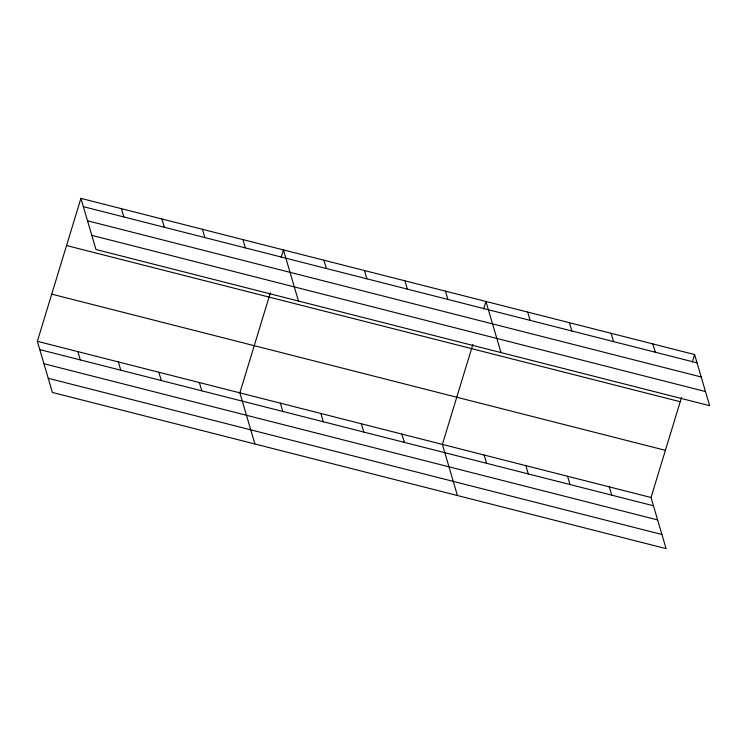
<?xml version="1.0" encoding="UTF-8"?>
<svg xmlns="http://www.w3.org/2000/svg" width="747" height="747" viewBox="0 0 747 747"><rect width="100%" height="100%" fill="white"/><g stroke="black" fill="none" stroke-linecap="round" stroke-linejoin="round"><path stroke-width="1.12" d="M681.535 397.441L651.029 497.502L666.081 548.634L52.402 392.446L37.35 341.314L80.919 198.366L694.598 354.554L709.65 405.686L95.971 249.498L80.919 198.366M270.367 292.796L239.862 392.857L254.914 443.979M281.143 257.416L283.43 249.909L298.483 301.041M472.879 344.339L442.383 444.4L457.425 495.522M483.664 308.959L485.952 301.452L500.994 352.584M692.31 362.062L694.598 354.554M83.356 206.658L697.044 362.846M87.52 220.795L701.2 376.983M91.806 235.361L705.485 391.549M66.539 245.539L680.228 401.727M51.73 294.141L665.409 450.329M37.35 341.314L651.029 497.502M39.787 349.596L653.476 505.784M43.952 363.733L657.631 519.921M48.238 378.299L661.917 534.488M652.869 343.937L655.306 352.22M611.139 333.321L613.576 341.603M569.41 322.695L571.847 330.977M609.3 486.885L611.737 495.168M527.681 312.078L530.118 320.36M567.571 476.259L570.008 484.542M525.841 465.642L528.278 473.925M445.445 291.143L447.883 299.426M484.112 455.016L486.549 463.299M404.939 280.835L407.386 289.117M364.443 270.526L366.88 278.808M401.877 434.091L404.314 442.373M323.937 260.217L326.374 268.5M361.371 423.782L363.817 432.065M320.874 413.474L323.311 421.756M242.934 239.6L245.371 247.883M280.368 403.165L282.805 411.448M202.428 229.292L204.865 237.583M161.922 218.983L164.359 227.275M199.365 382.548L201.802 390.83M121.425 208.674L123.862 216.966M158.859 372.239L161.296 380.522M118.353 361.931L120.79 370.213M77.856 351.622L80.293 359.905"/></g></svg>
